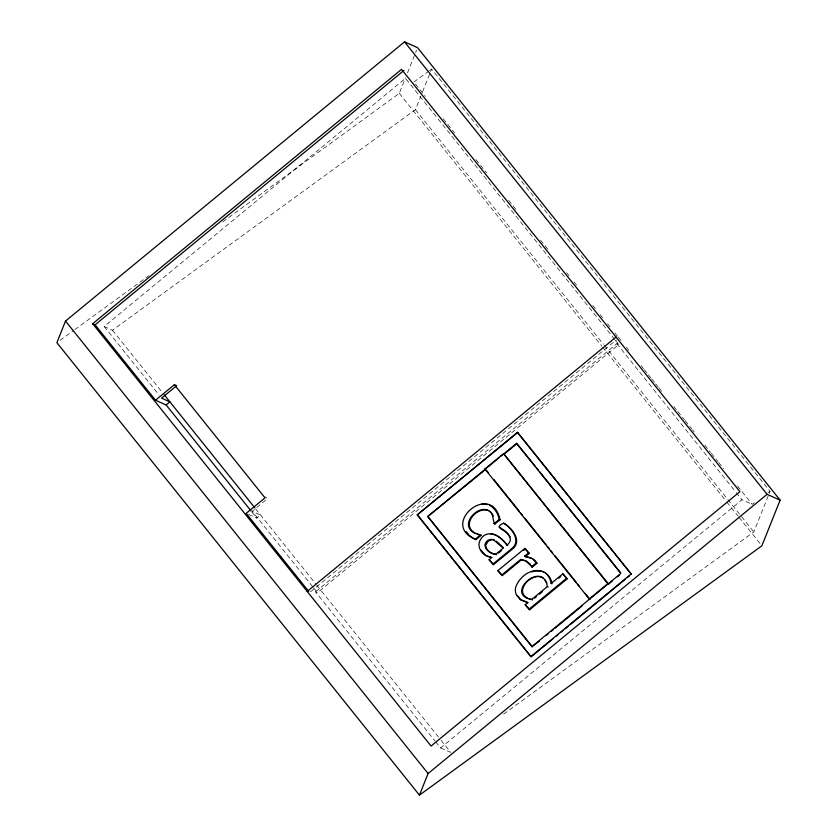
<?xml version="1.0" encoding="UTF-8"?>
<svg xmlns="http://www.w3.org/2000/svg" width="837" height="837" viewBox="0 0 837 837"><rect width="100%" height="100%" fill="white"/><g stroke="black" fill="none" stroke-linecap="round" stroke-linejoin="round"><path stroke-width="0.63" stroke-dasharray="4.18 3.14" d="M222.799 221.847L399.301 93.325L405.547 77.705M407.462 72.903L416.596 50.074M614.714 339.424L405.485 78.312L104.154 326.503L112.493 330.228L415.424 109.637L420.666 96.517M422.58 91.735L430.218 72.641M430.699 71.448L431.651 69.063L770.05 491.371L769.098 493.757M503.665 714.107L753.823 531.955L768.617 494.96M312.567 586.601L252.199 511.261L267.265 498.852L265.632 496.812M248.526 514.41L256.781 518.093L260.548 514.985L252.199 511.261M310.632 591.707L616.471 339.801M315.518 591.843L616.859 343.651L618.805 344.52L317.464 592.711L315.518 591.843L434.884 740.808M435.7 741.823L440.607 747.943L741.948 499.752L752.233 504.345L754.325 502.828M413.834 82.036L428.502 71.354M429.548 70.59L431.651 69.063M60.044 340.366L73.782 330.364M74.838 329.59L148.819 275.718M767.958 492.899L770.05 491.371M440.607 747.943L449.751 752.024M415.466 84.077L425.269 96.318M443.254 118.76L454.7 133.041M475.95 159.564L486.579 172.83M508.645 200.367L516.827 210.568M540.524 240.146L548.695 250.347M566.68 272.789L569.139 275.854M574.036 281.975L576.494 285.03M592.837 305.432L595.295 308.497M600.192 314.618L602.65 317.673M607.557 323.793L610.006 326.859M614.913 332.98L617.361 336.035M618.177 337.06L621.452 341.14M626.358 347.261L628.807 350.316M641.069 365.623L643.517 368.678M644.333 369.703L647.608 373.783M648.424 374.798L650.872 377.864M651.688 378.879L654.963 382.959M655.779 383.984L658.227 387.039M659.054 388.065L662.318 392.145M673.764 406.426L677.028 410.507M677.844 411.522L684.384 419.682M685.21 420.708L691.749 428.868M692.565 429.883L694.197 431.923M704.827 445.19L710.55 452.325M711.366 453.351L717.905 461.511M718.721 462.526L723.628 468.647M737.523 485.994L752.233 504.345M615.53 340.439L618.805 344.52M616.859 343.651L735.409 491.591M736.225 492.616L741.948 499.752M415.424 109.637L603.425 344.258M604.241 345.283L753.823 531.955M399.301 93.325L601.813 346.058M602.63 347.073L725.941 500.965M726.757 501.98L738.192 516.251M739.008 517.266L760.237 543.757M112.493 330.228L161.813 391.779M255.641 508.875L316.093 584.32M316.909 585.335L440.272 739.28M441.089 740.306L450.892 752.536M104.154 326.503L159.135 395.116M313.383 587.616L317.464 592.711M251.874 511.972L256.781 518.093"/><path stroke-width="1.26" d="M65.516 321.063L56.874 342.678L419.442 795.15L761.869 545.797L780.126 500.149L417.558 47.678L404.522 41.85L65.516 321.063L428.084 773.534L419.442 795.15M92.666 323.731L401.54 69.345L739.939 491.654L431.065 746.049L92.666 323.731L95.094 324.819L155.525 400.232L166.134 404.972L251.058 510.957M95.094 324.819L403.968 70.423M155.525 400.232L174.358 384.717L176.628 385.731L161.562 398.14L169.901 401.865L166.134 404.972M307.189 591.445L616.063 337.06M631.046 574.109L530.846 656.637L417.234 514.86L517.444 432.331L631.37 574.255L517.444 432.331M417.234 514.86L517.758 432.478M589.468 599.24L484.905 469.002L503.55 453.644L608.593 584.1L612.506 580.878M539.342 641.132L531.913 646.635L427.676 516.555L498.967 457.839M500.924 456.217L516.565 443.338L534.969 465.916M427.676 516.555L485.711 469.369L484.905 469.002M504.355 454.01L517.057 443.558M481.097 535.398L480.292 535.031L475.186 539.237L475.991 539.603L481.097 535.398L477.425 534.184M494.123 523.638L499.229 519.432L500.045 519.798L494.939 523.993C492.344 520.896 494.06 514.054 489.394 511.355M490.44 557.191C482.771 555.977 475.929 547.21 480.375 539.781C487.008 527.739 501.666 536.297 506.866 545.096C509.796 543.297 511.553 539.562 509.388 536.433C508.373 529.936 491.664 528.44 503.675 523.167C512.254 527.823 522.916 541.487 512.014 549.417L493.527 564.64L489.09 559.744L491.968 557.379L486.998 555.998M494.405 540.179C490.576 537.835 485.502 540.692 484.895 544.95C485.198 550.464 490.785 553.634 495.734 554.261L503.236 548.089L493.589 539.813M498.433 553.09L501.237 550.767M492.711 564.274L511.198 549.051C521.89 541.351 511.836 528.178 503.675 523.167M524.203 560.319L521.482 559.786L502.305 575.584L497.837 570.667L524.862 548.413L529.329 553.33L525.312 556.636L524.496 556.27L528.513 552.964L529.329 553.33M523.68 550.422L525.678 548.779M501.489 575.218L520.677 559.419L526.609 561.271L530.344 564.274M531.464 566.775L536.203 562.872L537.019 563.228L532.28 567.141L525.803 560.905M545.546 573.188A15.955 15.694 -65.9 0 1 551.144 583.452L562.851 573.816L567.308 578.733L529.664 609.734L525.197 604.816L527.959 602.546L520.164 599.554L516.502 595.034A11.279 11.09 -65.9 0 1 515.749 587.114C519.442 576.358 532.52 566.639 543.893 572.027M529.225 598.758L531.777 599.397L547.367 586.57L548.183 586.925M534.54 598.162L536.496 596.551M539.415 594.144L542.334 591.738M558.781 578.189L560.738 576.588M528.848 609.367L566.492 578.367L567.308 578.733M589.143 599.093L607.788 583.734L608.593 584.1M531.913 646.635L620.813 573.418L516.565 443.338M546.289 635.419L548.277 633.776M551.248 631.328L553.236 629.696M555.224 628.064L582.008 605.998M617.392 576.86L619.338 575.249M553.215 638.631L531.171 656.783L417.558 515.006M556.228 636.151L558.227 634.498M561.229 632.029L563.238 630.376M565.237 628.723L568.25 626.243M570.248 624.601L625.365 579.204M627.363 577.561L629.372 575.908M428.084 773.534L767.09 494.322L780.126 500.149M531.683 571.933L534.989 571.022L541.141 571.075M492.323 539.656L488.17 541.11L485.711 545.306C486.015 550.83 491.601 554 496.55 554.628L495.734 554.261M481.62 504.198L487.751 504.523M490.848 533.933C498.193 533.943 502.964 540.838 507.682 545.462L506.866 545.096M524.496 556.27C529.225 557.065 534.644 558.666 537.019 563.228M525.312 556.636L531.903 558.425M527.791 602.703L520.98 599.92L517.318 595.4M480.888 535.125L474.851 533.159M488.494 510.622C477.456 506.176 461.982 523.261 473.323 532.029M493.914 523.366L494.939 523.993M499.051 526.975L504.857 530.742L510.193 536.799M520.677 559.419L521.482 559.786M551.133 583.452L551.949 583.818A15.955 15.694 -65.9 0 0 546.362 573.554L543.077 571.661M489.09 559.744L493.527 564.64M497.837 570.667L502.305 575.584M531.777 599.397L532.594 599.763C502.911 595.212 542.784 558.886 547.367 586.57M525.197 604.816L529.664 609.734M475.991 539.603C438.41 524.6 491.821 480.386 500.045 519.798M473.878 538.536L469.547 535.586M527.676 598.152C513.112 590.943 532.918 570.635 543.359 578.252M475.667 533.525C454.868 524.841 484.633 496.916 493.338 516.031M489.844 505.391C495.012 508.3 498.046 513.772 499.229 519.432M496.435 541.257L503.319 547.701M533.232 559.325L536.203 562.872M484.979 554.816L480.961 550.181M468.856 534.843L466.178 531.464M404.522 41.85L767.09 494.322M536.601 467.946L538.233 469.975M539.855 472.005L620.479 572.623M503.55 453.644L607.788 583.734M486.527 470.384L488.149 472.413M493.851 479.528L519.097 511.041M520.729 513.071L522.361 515.1M524.799 518.155L545.975 544.573M547.607 546.603L549.229 548.643M550.861 550.673L552.493 552.702M554.931 555.758L576.107 582.175M577.739 584.216L579.361 586.245M585.063 593.36L589.949 599.459M562.851 573.816L566.492 578.367M524.862 548.413L528.513 552.964M532.28 567.141L531.401 565.666M428.157 516.764L532.395 646.855M174.358 384.717L265.005 497.837L246.172 513.353L308.801 591.518M164.24 394.802L254.825 507.85M544.856 579.779L546.875 582.95"/></g></svg>
